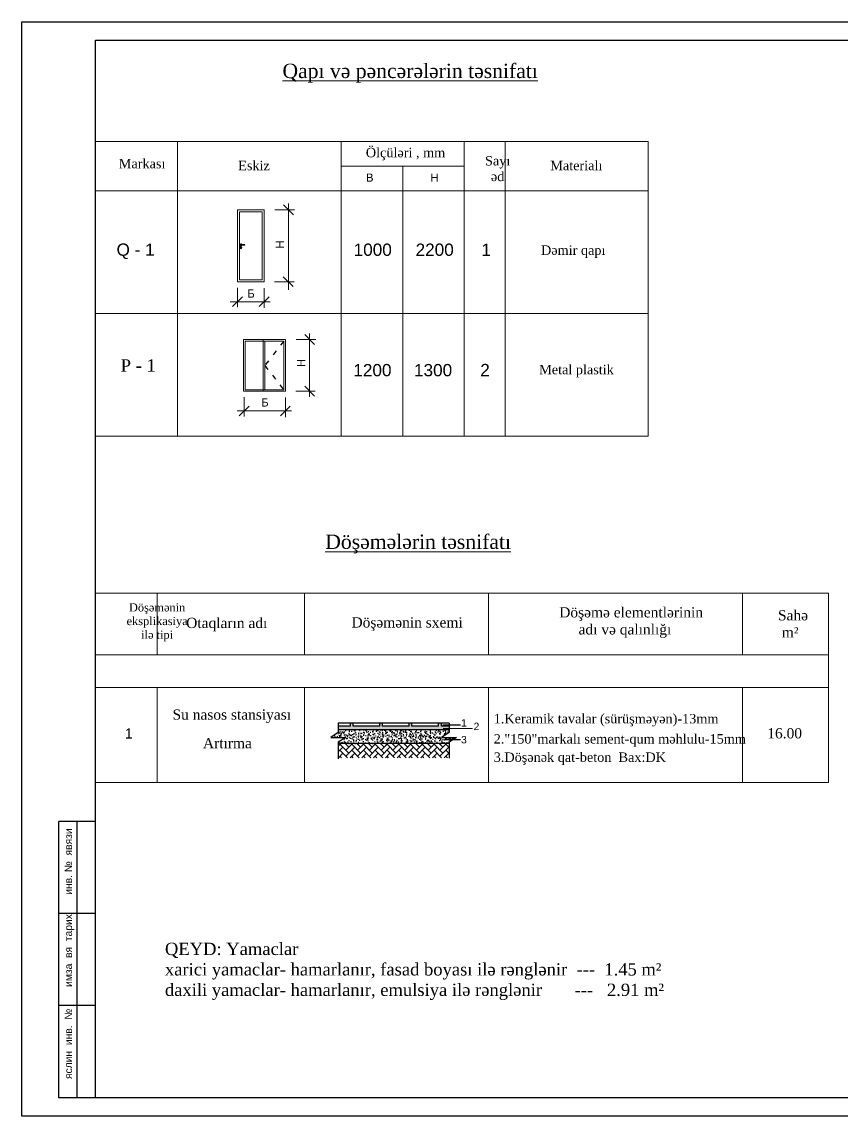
# Model space of a CAD drawing. Header units: millimetres. Extents: x 120281 to 1416367021, y -641565767 to 918373.
# Drawn here: x 586584 to 606616, y 713283 to 740013 of the extents above; entities that cross this region are included whole.
import ezdxf

# ---------------------------------------------------------------- set-up
doc = ezdxf.new("R2010")
doc.units = ezdxf.units.MM
doc.linetypes.add('ACAD_ISO03W100', pattern=[30, 12, -18])
for name, color, linetype, lineweight in [('аракясмя', 130, 'Continuous', 20), ('окна', 150, 'Continuous', 15), ('перегородка', 130, 'Continuous', 20), ('перегородка_Ном._пера__1', 7, 'Continuous', 15), ('размер', 90, 'Continuous', 40), ('размер2', 210, 'Continuous', 15)]:
    doc.layers.add(name, color=color, linetype=linetype, lineweight=lineweight)
doc.styles.add('Arial AzLat', font='AZLTM.TTF', dxfattribs={"height": 300})
doc.styles.get("Standard").update_dxf_attribs({"font": 'arial.ttf'})
doc.styles.add('Times New  Roman', font='times.ttf')

# ---------------------------------------------------------------- blocks, each defined once
blk = doc.blocks.new('ручка дверная 2')
at = {"layer": 'перегородка', "color": 0}
for p, q in [((109711, -1632), (109704, -1632)), ((109711, -1638), (109704, -1638)), ((109720, -1623), (109720, -1616)), ((109720, -1647), (109720, -1654)), ((109726, -1623), (109726, -1616)), ((109726, -1647), (109726, -1654)), ((109735, -1632), (109742, -1632)), ((109735, -1638), (109742, -1638)), ((109837, -1530), (109745, -1530)), ((109745, -1555), (109837, -1555))]:
    blk.add_line(p, q, dxfattribs=at)
for centre, radius in [((109723, -1635), 34.9), ((109697, -1635), 7.1), ((109723, -1543), 12.7), ((109723, -1635), 12.7), ((109723, -1609), 7.1), ((109723, -1660), 7.1), ((109748, -1635), 7.1)]:
    blk.add_circle(centre, radius, dxfattribs=at)
for centre, radius, start, end in [((109723, -1543), 38.1, 19.6514, 340.3603), ((109723, -1543), 25.4, 30.3431, 329.7554), ((109723, -1635), 25.4, 106.4412, 164.0789), ((109723, -1635), 25.4, 195.2407, 254.2093), ((109723, -1635), 25.4, 16.12, 74.0884), ((109723, -1635), 25.4, 286.2342, 343.9047), ((109837, -1543), 12.7, 270, 90)]:
    blk.add_arc(centre, radius, start, end, dxfattribs=at)
blk = doc.blocks.new('_Oblique')
at = {"color": 0, "linetype": 'ByBlock', "lineweight": -2}
blk.add_line((-0.5, -0.5), (0.5, 0.5), dxfattribs=at)

msp = doc.modelspace()

# ---------------------------------------------------------------- hatches: boundary and pattern name
at = {"layer": 'размер', "lineweight": 25}
h = msp.add_hatch(dxfattribs=at)
h.set_pattern_fill('AR-SAND', color=0, style=0)
h.set_pattern_definition([(37.5, (137580.338, 530481.923), (-1.6000313, 48.9413237), [0, -38.608, 0, -43.18, 0, -41.275]), (7.5, (137580.34, 530481.92), (44.952328, 71.68251), [0, -20.828, 0, -34.798, 0, -13.335]), (327.5, (137549.096, 530481.923), (79.099237, 0.1437185), [0, -12.7, 0, -45.72, 0, -59.69]), (317.5, (137549.096, 530481.92), (76.355645, 22.292932), [0, -6.35, 0, -29.972, 0, -34.29])])
h.paths.add_polyline_path([(597016.97169, 722716.81315), (597016.97169, 722809.62565), (596828.43168, 722809.62565), (596828.43168, 722883.87565), (596761.8568, 722883.87565), (596761.8568, 722809.62565), (596110.37341, 722809.62565), (596110.37341, 722883.87565), (596043.79853, 722883.87565), (596043.79853, 722809.62565), (595392.31513, 722809.62565), (595392.31513, 722883.87565), (595325.74025, 722883.87565), (595325.74025, 722809.62565), (594674.25686, 722809.62565), (594674.25686, 722883.87565), (594607.68198, 722883.87565), (594607.68198, 722809.62565), (594311.69083, 722809.62565), (594311.69083, 722716.81315)])
h = msp.add_hatch(dxfattribs=at)
h.set_pattern_fill('AR-CONC', color=0, scale=0.9, style=0)
h.set_pattern_definition([(50, (1163091.54, 5490109.28), (163.966202, -14.345177), [17.145, -188.595]), (355, (1163091.54, 5490109.28), (-31.719079, 171.951161), [13.716, -150.876526]), (100.4514447, (1163105.2, 5490108.08), (132.2471224, 157.6059767), [14.571008, -160.28122]), (46.1842, (1163091.54, 5490155), (243.971137, -37.838095), [25.7175, -282.8925]), (96.6355576, (1163111.87, 5490151.84), (213.663721, 222.683512), [21.856521, -240.422047]), (351.184151, (1163091.54, 5490155), (213.66372, 222.683512), [20.57397, -226.313759]), (21, (1163114.4, 5490143.57), (136.452952, -92.0386784), [17.145, -188.595]), (326, (1163114.4, 5490143.57), (55.6218255, 165.7691695), [13.716, -150.876]), (71.451445, (1163125.77, 5490135.9), (192.0747774, 73.730492), [14.571008, -160.280944]), (37.5, (1163091.536, 5490109.276), (2.7797429, 76.099535), [0, -149.0472, 0, -153.162, 0, -151.4475]), (7.5, (1163091.54, 5490109.276), (60.1376963, 90.1625173), [0, -87.3252, 0, -145.6182, 0, -57.7215]), (327.5, (1163040.56, 5490109.276), (122.03153565, -5.1558696), [0, -57.15, 0, -178.308, 0, -236.601]), (317.5, (1163017.7, 5490109.28), (133.3162632, 22.883842), [0, -74.295, 0, -118.4148, 0, -168.021])])
h.paths.add_polyline_path([(597016.97169, 722651.05896), (597016.97169, 722716.81315), (594311.69083, 722716.81315), (594311.69083, 722651.05896), (594127.22599, 722535.04334), (594496.15567, 722535.04334), (594311.69083, 722419.02771), (594311.69083, 722383.20416), (597016.97169, 722383.20416), (597016.97169, 722419.02771), (597201.43653, 722535.04334), (596832.50684, 722535.04334)])
h = msp.add_hatch(dxfattribs=at)
h.set_pattern_fill('AR-HBONE', color=0, style=0)
h.set_pattern_definition([(45, (137580.34, 530978.23), (1e-14, 143.684098), [304.8, -101.6]), (135, (137652.18, 531050.08), (1e-14, 143.684098), [304.8, -101.6])])
h.paths.add_polyline_path([(594311.69083, 722383.20416), (594311.69083, 722039.08281), (597016.97169, 722039.08281), (597016.97169, 722383.20416)])

# ---------------------------------------------------------------- linework, layer by layer
at = {"color": 0, "linetype": 'ACAD_ISO03W100', "ltscale": 10}
msp.add_lwpolyline([(592977.32542, 732211.81441), (592519.6836, 731619.62033), (592977.32542, 731027.42625)], dxfattribs=at)
at = {"layer": 'аракясмя', "color": 0, "lineweight": 20}
for p, q in [((588383.65103, 737089.38682), (588383.65103, 732889.38682)), ((588383.65103, 737089.38682), (601883.65103, 737089.38682)), ((590383.65103, 737089.38682), (590383.65103, 732889.38682)), ((594383.65103, 737089.38682), (594383.65103, 732889.38682)), ((597383.65103, 737089.38682), (597383.65103, 732889.38682)), ((598383.65103, 737089.38682), (598383.65103, 732889.38682)), ((601883.65103, 737089.38682), (601883.65103, 732889.38682)), ((595883.65103, 736489.38682), (595883.65103, 732889.38682)), ((588383.65103, 735889.38682), (601883.65103, 735889.38682)), ((588383.65103, 732889.38682), (601883.65103, 732889.38682)), ((588383.65103, 732889.38682), (588383.65103, 729889.38682)), ((588383.65103, 732889.38682), (601883.65103, 732889.38682)), ((590383.65103, 732889.38682), (590383.65103, 729889.38682)), ((594383.65103, 732889.38682), (594383.65103, 729889.38682)), ((595883.65103, 732889.38682), (595883.65103, 729889.38682)), ((597383.65103, 732889.38682), (597383.65103, 729889.38682)), ((598383.65103, 732889.38682), (598383.65103, 729889.38682)), ((601883.65103, 732889.38682), (601883.65103, 729889.38682)), ((588383.65103, 729889.38682), (601883.65103, 729889.38682)), ((588383.65103, 729889.38682), (601883.65103, 729889.38682)), ((588383.65103, 729889.38682), (601883.65103, 729889.38682)), ((588383.65103, 726054.67912), (606283.65103, 726054.67912)), ((588383.65103, 726054.67912), (588383.65103, 721432.01797)), ((589883.65103, 726054.67912), (589883.65103, 724555.1438)), ((593483.48596, 726054.67912), (593483.48596, 724555.1438)), ((597983.76453, 726054.67912), (597983.76453, 724555.1438)), ((604183.65103, 726054.67912), (604183.65103, 724555.1438)), ((606283.65103, 726054.67912), (606283.65103, 721432.01797)), ((588383.65103, 724555.1438), (606283.65103, 724555.1438)), ((588383.65103, 723755.1438), (606283.65103, 723755.1438)), ((589883.65103, 723755.1438), (589883.65103, 721432.01797)), ((593483.48596, 723755.1438), (593483.48596, 721432.01797)), ((597983.76453, 723755.1438), (597983.76453, 721432.01797)), ((604183.65103, 723755.1438), (604183.65103, 721432.01797)), ((596874.47195, 722755.01544), (597585.78634, 722755.01544)), ((588383.65103, 721432.01797), (606283.65103, 721432.01797))]:
    msp.add_line(p, q, dxfattribs=at)
at = {"layer": 'аракясмя', "color": 0}
msp.add_line((594383.65103, 736489.38682), (597383.65103, 736489.38682), dxfattribs=at)
at = {"layer": 'аракясмя', "color": 0, "lineweight": 25}
for p, q in [((596867.02891, 722841.94587), (597292.80394, 722841.94587)), ((596910.0559, 722483.31742), (597292.80394, 722483.31742))]:
    msp.add_line(p, q, dxfattribs=at)
at = {"layer": 'окна', "color": 0, "lineweight": 9}
for p, q in [((591849.70553, 735422.92153), (592499.70553, 735422.92153)), ((591849.70553, 735422.92153), (591849.70553, 733660.17425)), ((591899.70552, 735372.92153), (591899.70552, 733710.17425)), ((591899.70552, 735372.92153), (592449.70553, 735372.92153)), ((592449.70553, 735372.92153), (592449.70553, 733710.17425)), ((592499.70553, 735422.92153), (592499.70553, 733660.17425)), ((591849.70553, 733660.17425), (592499.70553, 733660.17425)), ((591899.70552, 733710.17425), (592449.70553, 733710.17425)), ((591997.27045, 732252.81441), (593018.32542, 732252.81441)), ((591997.27045, 730991.07461), (591997.27045, 732252.81441)), ((592037.77045, 731027.42625), (592037.77045, 732211.81441)), ((592037.77045, 732211.81441), (592977.32542, 732211.81441)), ((592479.1836, 730991.07461), (592479.1836, 732252.81441)), ((592519.6836, 731027.42625), (592519.6836, 732211.81441)), ((592977.32542, 732211.81441), (592977.32542, 731027.42625)), ((593018.32542, 732252.81441), (593018.32542, 730991.07461)), ((593018.32542, 730991.07461), (591997.27045, 730991.07461)), ((592977.32542, 731027.42625), (592037.77045, 731027.42625))]:
    msp.add_line(p, q, dxfattribs=at)
at = {"layer": 'перегородка', "color": 0, "lineweight": 25}
for p, q in [((597016.97169, 722883.87565), (594311.69083, 722883.87565)), ((594311.69083, 722883.87565), (594311.69083, 722651.05896)), ((594607.68198, 722809.62565), (594311.69083, 722809.62565)), ((594607.68198, 722809.62565), (594607.68198, 722883.87565)), ((594674.25686, 722809.62565), (594674.25686, 722883.87565)), ((595325.74025, 722809.62565), (594674.25686, 722809.62565)), ((595325.74025, 722809.62565), (595325.74025, 722883.87565)), ((595392.31513, 722809.62565), (595392.31513, 722883.87565)), ((596043.79853, 722809.62565), (595392.31513, 722809.62565)), ((596043.79853, 722809.62565), (596043.79853, 722883.87565)), ((596110.37341, 722809.62565), (596110.37341, 722883.87565)), ((596761.8568, 722809.62565), (596110.37341, 722809.62565)), ((596761.8568, 722809.62565), (596761.8568, 722883.87565)), ((596828.43168, 722809.62565), (596828.43168, 722883.87565)), ((597016.97169, 722809.62565), (596828.43168, 722809.62565)), ((597016.97169, 722883.87565), (597016.97169, 722651.05896)), ((594311.69083, 722651.05896), (594127.22599, 722535.04334)), ((594127.22599, 722535.04334), (594496.15567, 722535.04334)), ((597016.97169, 722716.81315), (594311.69083, 722716.81315)), ((597016.97169, 722716.81315), (594311.69083, 722716.81315)), ((594311.69083, 722599.59346), (594311.69083, 722590.18291)), ((594496.15567, 722535.04334), (594311.69083, 722419.02771)), ((597016.97169, 722651.05896), (596832.50684, 722535.04334)), ((596832.50684, 722535.04334), (597201.43653, 722535.04334)), ((597201.43653, 722535.04334), (597016.97169, 722419.02771)), ((594311.69083, 722419.02771), (594311.69083, 722011.81853)), ((597016.97169, 722383.20416), (594311.69083, 722383.20416)), ((597016.97169, 722383.20416), (594811.69083, 722383.20416)), ((597016.97169, 722419.02771), (597016.97169, 722028.34733))]:
    msp.add_line(p, q, dxfattribs=at)
at = {"layer": 'размер', "color": 0, "lineweight": 9}
for p, q in [((592760.80818, 735422.92153), (593243.51233, 735422.92153)), ((593093.51233, 733465.34495), (593093.51233, 735572.92153)), ((591849.70553, 733518.40802), (591849.70553, 733041.24813)), ((592499.70553, 733510.17425), (592499.70553, 733027.47009)), ((592752.5744, 733660.17425), (593229.7343, 733660.17425)), ((591672.42123, 733177.47009), (592649.70553, 733177.47009)), ((593612.13222, 730851.66233), (593612.13222, 732402.81441)), ((593279.42807, 732252.81441), (593762.13222, 732252.81441)), ((592013.48273, 730849.30838), (592013.48273, 730372.14849)), ((593018.32542, 730841.07461), (593018.32542, 730358.37045)), ((593271.1943, 730991.07461), (593748.35419, 730991.07461)), ((591839.56815, 730508.37045), (593168.32542, 730508.37045))]:
    msp.add_line(p, q, dxfattribs=at)
at = {"layer": 'размер2', "color": 0, "lineweight": 30}
for p, q in [((588383.65103, 720483.05724), (587483.65103, 720483.05724)), ((587483.65103, 713733.05724), (587483.65103, 720483.05724)), ((587483.65193, 713733.05724), (587483.65193, 720483.05049)), ((587933.65103, 713733.05724), (587933.65103, 720483.05724)), ((587933.65148, 713733.05724), (587933.65148, 720483.05049)), ((588383.65103, 718233.05724), (587483.65103, 718233.05724)), ((588383.65103, 715983.05724), (587483.65103, 715983.05724)), ((588383.65103, 713733.05724), (587483.65103, 713733.05724))]:
    msp.add_line(p, q, dxfattribs=at)
for points in [[(586583.65283, 740013.03096), (624383.61503, 740013.03096), (624383.61503, 713283.05769), (586583.65283, 713283.05769)], [(588383.65103, 739563.03141), (623933.61548, 739563.03141), (623933.61548, 713733.05724), (588383.65103, 713733.05724)]]:
    msp.add_lwpolyline(points, close=True, dxfattribs=at)

# ---------------------------------------------------------------- block references
at = {"layer": 'окна', "color": 0, "lineweight": 9, "xscale": 0.75, "yscale": 0.75, "zscale": 0.75}
msp.add_blockref('ручка дверная 2', (509640.12324, 735723.58851), dxfattribs=at)
at = {"layer": 'размер', "color": 0, "lineweight": 9, "xscale": 240, "yscale": 240, "zscale": 240}
for p, rotation in [((593093.51233, 735422.92153), 90), ((593086.62331, 733667.06326), 270), ((591849.70553, 733177.47009), 180), ((593612.13222, 732252.81441), 90), ((593612.13222, 730991.07461), 270), ((592013.48273, 730508.37045), 180)]:
    msp.add_blockref('_Oblique', p, dxfattribs=dict(at, rotation=rotation))
for p in [(592499.70553, 733177.47009), (593018.32542, 730508.37045)]:
    msp.add_blockref('_Oblique', p, dxfattribs=at)

# ---------------------------------------------------------------- texts
at = {"layer": 'аракясмя', "color": 0, "lineweight": 20}
for s, height, p in [('B', 200, (594986.88197, 736108.50799)), ('H', 200, (596560.166, 736108.50799)), ('Q - 1', 300, (588895.73516, 734299.33399)), ('1000', 300, (594686.42981, 734297.99223)), ('2200', 300, (596199.40025, 734297.99223)), ('1', 300, (597807.09173, 734297.51413)), ('1200', 300, (594678.63087, 731355.87414)), ('1300', 300, (596160.31586, 731355.87414)), ('2', 300, (597778.78439, 731358.16565)), ('1', 180, (597309.5472, 722799.23328)), ('2', 180, (597616.48715, 722712.30285)), ('3', 180, (597309.5472, 722388.93252))]:
    msp.add_text(s, height=height, dxfattribs=at).set_placement(p)
for s, height, style, p in [('P - 1', 300, 'Times New  Roman', (588997.33251, 731471.31427)), ('1', 250, 'Arial AzLat', (589101.39077, 722505.91983))]:
    msp.add_text(s, height=height, dxfattribs=dict(at, style=style)).set_placement(p)
at = {"layer": 'перегородка', "color": 0, "attachment_point": 1}
for s, insert, char_height in [('{\\fTimes New Roman|b0|i0|c238|p18;Ölçüləri , mm}', (594984.01584, 736936.05119), 230), ('{\\fTimes New Roman|b0|i0|c238|p18;Markası}', (588950.41337, 736665.87684), 230), ('\\pxqc;{\\fTimes New Roman|b0|i0|c238|p18;Sayı \\Pəd}', (597850.83258, 736735.89469), 230), ('{\\fTimes New Roman|b0|i0|c238|p18;Eskiz}', (591867.2752, 736619.32567), 230), ('{\\fTimes New Roman|b0|i0|c238|p18;Materialı}', (599488.7153, 736619.32567), 230), ('{\\fTimes New Roman|b0|i0|c238|p18;Dəmir qapı}', (599263.08929, 734552.35005), 230), ('{\\fTimes New Roman|b0|i0|c238|p18;Metal plastik}', (599216.78472, 731634.85275), 230), ('\\pxqc;{\\fTimes New Roman|b0|i0|c238|p18;Döşəmənin\\Peksplikasiya\\Pilə tipi}', (589140.24552, 725810.6802), 200), ('{\\fTimes New Roman|b0|i0|c238|p18;Döşəmə elementlərinin \\P     adı və qalınlığı}', (599707.53301, 725714.91013), 250), ('{\\fTimes New Roman|b0|i0|c238|p18;Otaqların adı}', (590596.3143, 725456.0431), 250), ('{\\fTimes New Roman|b0|i0|c238|p18;Döşəmənin sxemi}', (594633.46854, 725468.55162), 250), ('{\\fTimes New Roman|b0|i0|c238|p18;Sahə\\P m²}', (605049.83554, 725643.04185), 250), ('{\\fTimes New Roman|b0|i0|c0|p18;Su \\fTimes New Roman|b0|i0|c238|p18;nasos stansiyası}', (590262.64979, 723217.5254), 250), ('{\\fTimes New Roman|b0|i0|c238|p18;1.Keramik tavalar (sürüşməyən)-13mm}', (598107.72351, 723107.49579), 230), ('{\\fTimes New Roman|b0|i0|c0|p18;Art\\fTimes New Roman|b0|i0|c238|p18;ırma }', (591005.84963, 722518.82009), 250), ('{\\fTimes New Roman|b0|i0|c238|p18;2."150"markalı sement-qum məhlulu-15mm}', (598107.72351, 722614.16904), 230), ('{\\fTimes New Roman|b0|i0|c0|p18;16.00}', (604788.26028, 722760.13206), 250), ('{\\fTimes New Roman|b0|i0|c238|p18;3.Döşənək qat-beton  Bax:DK}', (598107.72351, 722166.49046), 230), ('{\\fTimes New Roman|b0|i0|c238|p18;QEYD: Yamaclar \\Pxarici yamaclar- hamarlanır,\\fTimes New Roman|b0|i0|c0|p18; \\fTimes New Roman|b0|i0|c238|p18;fasad boyası ilə rənglənir \\fTimes New Roman|b0|i0|c0|p18; \\fTimes New Roman|b0|i0|c238|p18;--- \\fTimes New Roman|b0|i0|c0|p18; \\fTimes New Roman|b0|i0|c238|p18;1.45\\fTimes New Roman|b0|i0|c0|p18; \\fTimes New Roman|b0|i0|c238|p18;m²\\Pdaxili yamaclar- hamarlanır,\\fTimes New Roman|b0|i0|c0|p18; \\fTimes New Roman|b0|i0|c238|p18;emulsiya ilə rənglənir  \\fTimes New Roman|b0|i0|c0|p18;     \\fTimes New Roman|b0|i0|c238|p18;---\\fTimes New Roman|b0|i0|c0|p18;   \\fTimes New Roman|b0|i0|c238|p18;2.91\\fTimes New Roman|b0|i0|c0|p18; \\fTimes New Roman|b0|i0|c238|p18;m²}', (590077.44387, 717518.51754), 300)]:
    msp.add_mtext(s, dxfattribs=dict(at, insert=insert, char_height=char_height))
at = {"layer": 'перегородка_Ном._пера__1', "color": 0, "linetype": 'Continuous', "char_height": 350, "attachment_point": 7, "style": 'Times New  Roman'}
for s, insert in [('{\\fTimes New Roman|b0|i0|c238|p18;\\LQapı və pəncərələrin təsnifatı}', (592947.60561, 738527.59555)), ('{\\fTimes New Roman|b0|i0|c238|p18;\\LDöşəmələrin təsnifatı}', (593993.4298, 727025.7442))]:
    msp.add_mtext(s, dxfattribs=dict(at, insert=insert))
at = {"layer": 'размер', "color": 0, "char_height": 200, "attachment_point": 5, "rotation": 90, "style": 'Arial AzLat'}
for insert in [(592885.21517, 734574.43853), (593403.83507, 731682.74067)]:
    msp.add_mtext('\\A1;H', dxfattribs=dict(at, insert=insert))
at = {"layer": 'размер', "color": 0, "char_height": 200, "attachment_point": 5, "style": 'Arial AzLat'}
for insert in [(592182.37872, 733376.50854), (592520.54292, 730716.66761)]:
    msp.add_mtext('\\A1;Б', dxfattribs=dict(at, insert=insert))
at = {"layer": 'размер2', "color": 0, "lineweight": 30}
for s, p in [('инв. №  явязи', (587807.70298, 718688.45535)), ('имза  вя  тарих', (587807.70298, 716438.45535)), ('яслин  инв.  №', (587807.70298, 714188.45535))]:
    msp.add_text(s, height=180, rotation=90, dxfattribs=at).set_placement(p)

doc.saveas('drawing.dxf')
